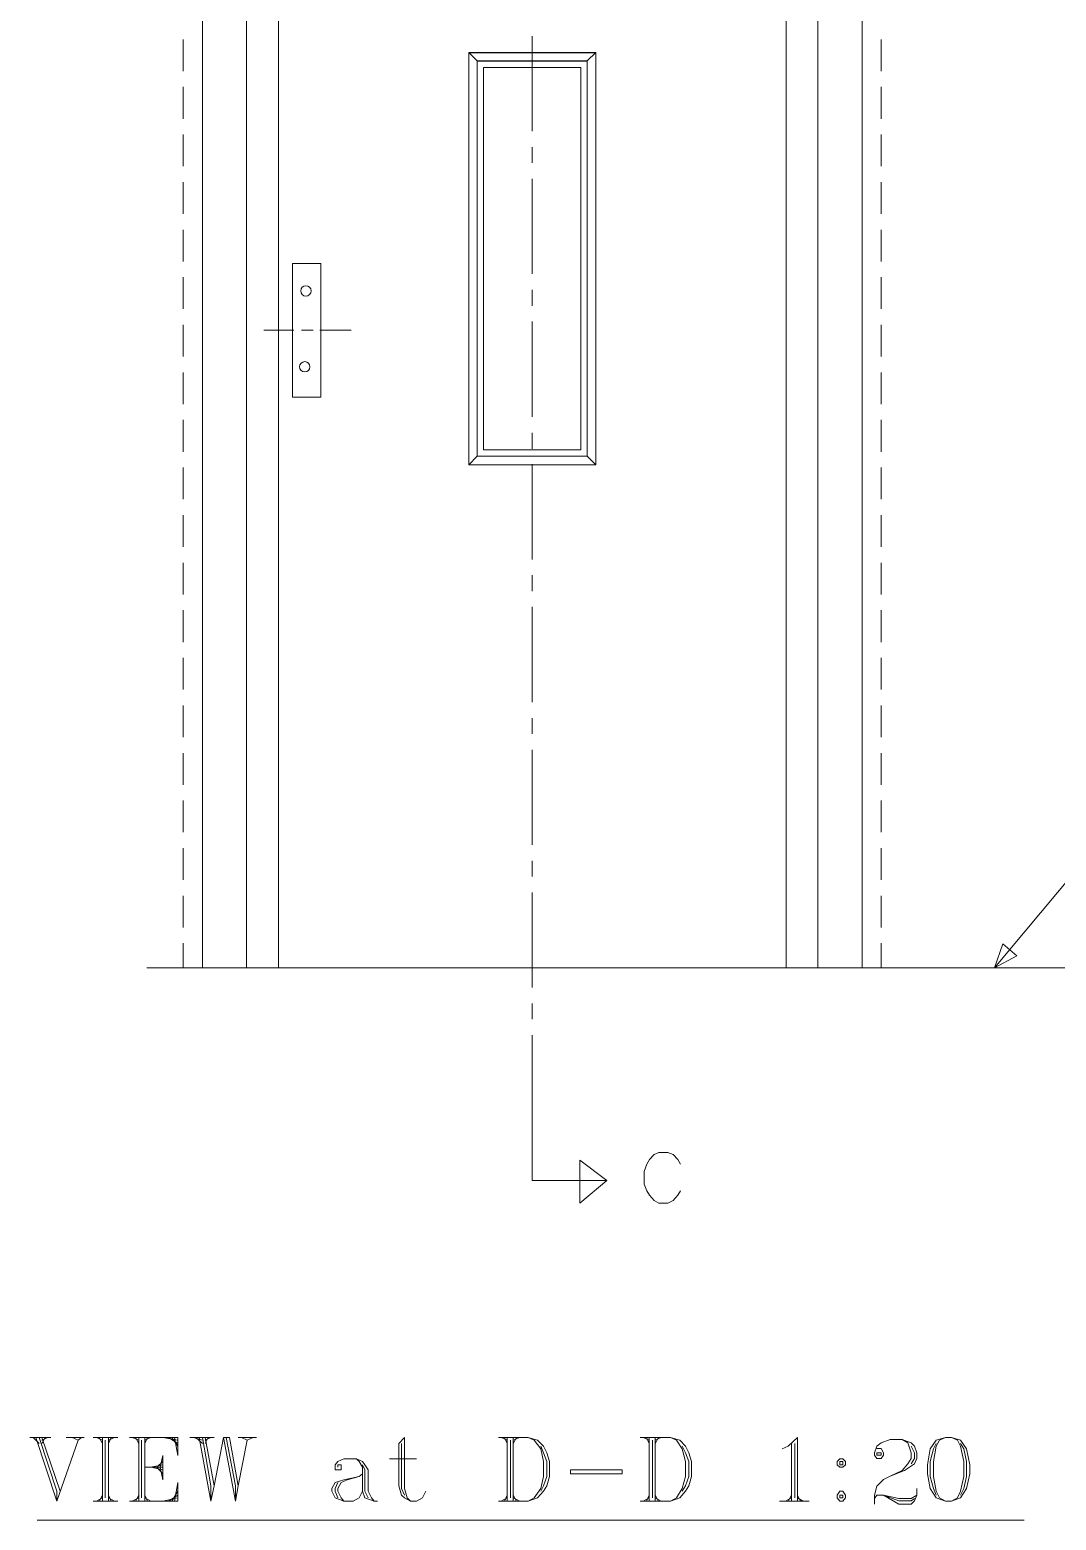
# Model space of a CAD drawing. Header units: inches. Extents: x 21 to 9510, y 4543 to 8390.
# Drawn here: x 6277 to 7894, y 4543 to 6892 of the extents above; entities that cross this region are included whole.
import ezdxf

# ---------------------------------------------------------------- set-up
doc = ezdxf.new("R2010")
doc.units = ezdxf.units.IN
doc.header["$MEASUREMENT"] = 0

msp = doc.modelspace()

# ---------------------------------------------------------------- linework, layer by layer
at = {"color": 7, "linetype": 'Continuous', "lineweight": 20, "transparency": 33554666}
for p, q in [((6618.289, 7413.753, -137), (6618.289, 5413.335, -137)), ((6618.289, 7413.753, -137), (6618.289, 5413.335, -137)), ((7468.289, 7413.753, -137), (7468.289, 5413.335, -137)), ((7468.289, 7413.753, -137), (7468.289, 5413.335, -137)), ((7518.289, 7413.753, -137), (7518.289, 5413.335, -137)), ((7518.289, 7413.753, -137), (7518.289, 5413.335, -137)), ((6692.898, 6418.065, -137), (6645.507, 6418.065, -137)), ((6692.898, 6418.065, -137), (6645.507, 6418.065, -137)), ((6723.124, 6418.065, -137), (6704.839, 6418.065, -137)), ((6723.124, 6418.065, -137), (6704.839, 6418.065, -137)), ((6733.704, 6418.065, -137), (6783.28, 6418.065, -137)), ((6733.704, 6418.065, -137), (6783.28, 6418.065, -137))]:
    msp.add_line(p, q, dxfattribs=at)
for p, q in [((6968.52, 6855.793, -137), (7168.307, 6855.793, -137)), ((6968.52, 6855.793, -137), (7168.307, 6855.793, -137)), ((6968.52, 6855.793, -137), (7168.307, 6855.793, -137)), ((6968.52, 6855.793, -137), (7168.307, 6855.793, -137)), ((6981.844, 6842.468, -137), (7154.982, 6842.468, -137)), ((6981.844, 6842.468, -137), (7154.982, 6842.468, -137))]:
    msp.add_line(p, q)
at = {"color": 7, "linetype": 'Continuous', "lineweight": 20, "transparency": 33554666, "elevation": -137}
for points in [[(6548.784, 5413.335), (6548.784, 7583.492), (7588.043, 7583.492), (7588.043, 5413.335)], [(6548.784, 5413.335), (6548.784, 7583.492), (7588.043, 7583.492), (7588.043, 5413.335)], [(6668.538, 5413.335), (6668.538, 7413.753), (7468.289, 7413.753), (7468.289, 5413.335)], [(6668.538, 5413.335), (6668.538, 7413.753), (7468.289, 7413.753), (7468.289, 5413.335)], [(6518.585, 6826.436), (6518.585, 6876.421), (6518.585, 6876.421)], [(6518.585, 6826.436), (6518.585, 6876.421), (6518.585, 6876.421)], [(7068.413, 6731.674), (7068.413, 6881.627), (7068.413, 6881.627)], [(7068.413, 6731.674), (7068.413, 6881.627), (7068.413, 6881.627)], [(7618.242, 6876.421), (7618.242, 6826.436), (7618.242, 6826.436)], [(7618.242, 6876.421), (7618.242, 6826.436), (7618.242, 6826.436)], [(6968.52, 6855.793), (6981.844, 6842.468)], [(6968.52, 6855.793), (6981.844, 6842.468)], [(7154.982, 6842.468), (7168.307, 6855.793)], [(7154.982, 6842.468), (7168.307, 6855.793)], [(6518.585, 6751.46), (6518.585, 6801.444), (6518.585, 6801.444)], [(6518.585, 6751.46), (6518.585, 6801.444), (6518.585, 6801.444)], [(7618.242, 6801.444), (7618.242, 6751.46), (7618.242, 6751.46)], [(7618.242, 6801.444), (7618.242, 6751.46), (7618.242, 6751.46)], [(6518.585, 6676.483), (6518.585, 6726.467), (6518.585, 6726.467)], [(6518.585, 6676.483), (6518.585, 6726.467), (6518.585, 6726.467)], [(7618.242, 6726.467), (7618.242, 6676.483), (7618.242, 6676.483)], [(7618.242, 6726.467), (7618.242, 6676.483), (7618.242, 6676.483)], [(7068.413, 6681.69), (7068.413, 6706.682), (7068.413, 6706.682)], [(7068.413, 6681.69), (7068.413, 6706.682), (7068.413, 6706.682)], [(6518.585, 6601.506), (6518.585, 6651.491), (6518.585, 6651.491)], [(6518.585, 6601.506), (6518.585, 6651.491), (6518.585, 6651.491)], [(7068.413, 6506.744), (7068.413, 6656.698), (7068.413, 6656.698)], [(7068.413, 6506.744), (7068.413, 6656.698), (7068.413, 6656.698)], [(7618.242, 6651.491), (7618.242, 6601.506), (7618.242, 6601.506)], [(7618.242, 6651.491), (7618.242, 6601.506), (7618.242, 6601.506)], [(6518.585, 6526.53), (6518.585, 6576.514), (6518.585, 6576.514)], [(6518.585, 6526.53), (6518.585, 6576.514), (6518.585, 6576.514)], [(7618.242, 6576.514), (7618.242, 6526.53), (7618.242, 6526.53)], [(7618.242, 6576.514), (7618.242, 6526.53), (7618.242, 6526.53)], [(6518.585, 6451.553), (6518.585, 6501.538), (6518.585, 6501.538)], [(6518.585, 6451.553), (6518.585, 6501.538), (6518.585, 6501.538)], [(7618.242, 6501.538), (7618.242, 6451.553), (7618.242, 6451.553)], [(7618.242, 6501.538), (7618.242, 6451.553), (7618.242, 6451.553)], [(7068.413, 6456.76), (7068.413, 6481.752), (7068.413, 6481.752)], [(7068.413, 6456.76), (7068.413, 6481.752), (7068.413, 6481.752)], [(6518.585, 6376.577), (6518.585, 6426.561), (6518.585, 6426.561)], [(6518.585, 6376.577), (6518.585, 6426.561), (6518.585, 6426.561)], [(7068.413, 6281.814), (7068.413, 6431.768), (7068.413, 6431.768)], [(7068.413, 6281.814), (7068.413, 6431.768), (7068.413, 6431.768)], [(7618.242, 6426.561), (7618.242, 6376.577), (7618.242, 6376.577)], [(7618.242, 6426.561), (7618.242, 6376.577), (7618.242, 6376.577)], [(6518.585, 6301.6), (6518.585, 6351.584), (6518.585, 6351.584)], [(6518.585, 6301.6), (6518.585, 6351.584), (6518.585, 6351.584)], [(7618.242, 6351.584), (7618.242, 6301.6), (7618.242, 6301.6)], [(7618.242, 6351.584), (7618.242, 6301.6), (7618.242, 6301.6)], [(6518.585, 6226.623), (6518.585, 6276.608), (6518.585, 6276.608)], [(6518.585, 6226.623), (6518.585, 6276.608), (6518.585, 6276.608)], [(7618.242, 6276.608), (7618.242, 6226.623), (7618.242, 6226.623)], [(7618.242, 6276.608), (7618.242, 6226.623), (7618.242, 6226.623)], [(7068.413, 6231.338), (7068.413, 6256.33), (7068.413, 6256.33)], [(7068.413, 6231.338), (7068.413, 6256.33), (7068.413, 6256.33)], [(6518.585, 6151.647), (6518.585, 6201.631), (6518.585, 6201.631)], [(6518.585, 6151.647), (6518.585, 6201.631), (6518.585, 6201.631)], [(6968.52, 6206.042), (6981.844, 6219.367)], [(6968.52, 6206.042), (6981.844, 6219.367)], [(7068.413, 6056.884), (7068.413, 6206.838), (7068.413, 6206.838)], [(7068.413, 6056.884), (7068.413, 6206.838), (7068.413, 6206.838)], [(7168.307, 6206.042), (7154.982, 6219.367)], [(7168.307, 6206.042), (7154.982, 6219.367)], [(7618.242, 6201.631), (7618.242, 6151.647), (7618.242, 6151.647)], [(7618.242, 6201.631), (7618.242, 6151.647), (7618.242, 6151.647)], [(6518.585, 6076.67), (6518.585, 6126.654), (6518.585, 6126.654)], [(6518.585, 6076.67), (6518.585, 6126.654), (6518.585, 6126.654)], [(7618.242, 6126.654), (7618.242, 6076.67), (7618.242, 6076.67)], [(7618.242, 6126.654), (7618.242, 6076.67), (7618.242, 6076.67)], [(6518.585, 6001.693), (6518.585, 6051.678), (6518.585, 6051.678)], [(6518.585, 6001.693), (6518.585, 6051.678), (6518.585, 6051.678)], [(7618.242, 6051.678), (7618.242, 6001.693), (7618.242, 6001.693)], [(7618.242, 6051.678), (7618.242, 6001.693), (7618.242, 6001.693)], [(7068.413, 6006.9), (7068.413, 6031.892), (7068.413, 6031.892)], [(7068.413, 6006.9), (7068.413, 6031.892), (7068.413, 6031.892)], [(6518.585, 5926.717), (6518.585, 5976.701), (6518.585, 5976.701)], [(6518.585, 5926.717), (6518.585, 5976.701), (6518.585, 5976.701)], [(7068.413, 5831.955), (7068.413, 5981.908), (7068.413, 5981.908)], [(7068.413, 5831.955), (7068.413, 5981.908), (7068.413, 5981.908)], [(7618.242, 5976.701), (7618.242, 5926.717), (7618.242, 5926.717)], [(7618.242, 5976.701), (7618.242, 5926.717), (7618.242, 5926.717)], [(6518.585, 5851.74), (6518.585, 5901.725), (6518.585, 5901.725)], [(6518.585, 5851.74), (6518.585, 5901.725), (6518.585, 5901.725)], [(7618.242, 5901.725), (7618.242, 5851.74), (7618.242, 5851.74)], [(7618.242, 5901.725), (7618.242, 5851.74), (7618.242, 5851.74)], [(6518.585, 5776.763), (6518.585, 5826.748), (6518.585, 5826.748)], [(6518.585, 5776.763), (6518.585, 5826.748), (6518.585, 5826.748)], [(7618.242, 5826.748), (7618.242, 5776.763), (7618.242, 5776.763)], [(7618.242, 5826.748), (7618.242, 5776.763), (7618.242, 5776.763)], [(7068.413, 5781.97), (7068.413, 5806.962), (7068.413, 5806.962)], [(7068.413, 5781.97), (7068.413, 5806.962), (7068.413, 5806.962)], [(7068.413, 5607.025), (7068.413, 5756.978), (7068.413, 5756.978)], [(7068.413, 5607.025), (7068.413, 5756.978), (7068.413, 5756.978)], [(6518.585, 5701.787), (6518.585, 5751.771), (6518.585, 5751.771)], [(6518.585, 5701.787), (6518.585, 5751.771), (6518.585, 5751.771)], [(7618.242, 5751.771), (7618.242, 5701.787), (7618.242, 5701.787)], [(7618.242, 5751.771), (7618.242, 5701.787), (7618.242, 5701.787)], [(6518.585, 5626.81), (6518.585, 5676.795), (6518.585, 5676.795)], [(6518.585, 5626.81), (6518.585, 5676.795), (6518.585, 5676.795)], [(7618.242, 5676.795), (7618.242, 5626.81), (7618.242, 5626.81)], [(7618.242, 5676.795), (7618.242, 5626.81), (7618.242, 5626.81)], [(7968.133, 5618.479), (7796.311, 5413.335), (7831.717, 5432.079), (7809.849, 5450.823), (7796.311, 5413.335)], [(7968.133, 5618.479), (7796.311, 5413.335), (7831.717, 5432.079), (7809.849, 5450.823), (7796.311, 5413.335)], [(6518.585, 5551.834), (6518.585, 5601.818), (6518.585, 5601.818)], [(6518.585, 5551.834), (6518.585, 5601.818), (6518.585, 5601.818)], [(7618.242, 5601.818), (7618.242, 5551.834), (7618.242, 5551.834)], [(7618.242, 5601.818), (7618.242, 5551.834), (7618.242, 5551.834)], [(7068.413, 5557.04), (7068.413, 5582.032), (7068.413, 5582.032)], [(7068.413, 5557.04), (7068.413, 5582.032), (7068.413, 5582.032)], [(6518.585, 5476.857), (6518.585, 5526.841), (6518.585, 5526.841)], [(6518.585, 5476.857), (6518.585, 5526.841), (6518.585, 5526.841)], [(7068.413, 5382.095), (7068.413, 5532.048), (7068.413, 5532.048)], [(7068.413, 5382.095), (7068.413, 5532.048), (7068.413, 5532.048)], [(7618.242, 5526.841), (7618.242, 5476.857), (7618.242, 5476.857)], [(7618.242, 5526.841), (7618.242, 5476.857), (7618.242, 5476.857)], [(6518.585, 5413.335), (6518.585, 5451.865), (6518.585, 5451.865)], [(6518.585, 5413.335), (6518.585, 5451.865), (6518.585, 5451.865)], [(7618.242, 5451.865), (7618.242, 5413.335), (7618.242, 5413.335)], [(7618.242, 5451.865), (7618.242, 5413.335), (7618.242, 5413.335)], [(6461.311, 5413.335), (8778.297, 5413.335), (8778.297, 5413.335)], [(6461.311, 5413.335), (8778.297, 5413.335), (8778.297, 5413.335)], [(7068.413, 5332.11), (7068.413, 5357.103), (7068.413, 5357.103)], [(7068.413, 5332.11), (7068.413, 5357.103), (7068.413, 5357.103)], [(7068.413, 5205.067), (7068.413, 5307.118), (7068.413, 5307.118)], [(7068.413, 5205.067), (7068.413, 5307.118), (7068.413, 5307.118)], [(7301.962, 5103.713), (7297.797, 5111.002), (7290.508, 5119.333), (7282.177, 5122.457), (7267.598, 5122.457), (7260.309, 5119.333), (7253.019, 5111.002), (7248.854, 5103.713), (7244.689, 5092.258), (7244.689, 5072.473), (7248.854, 5062.059), (7253.019, 5054.77), (7260.309, 5046.439), (7267.598, 5042.274), (7282.177, 5042.274), (7290.508, 5046.439), (7297.797, 5054.77), (7301.962, 5062.059)], [(7301.962, 5103.713), (7297.797, 5111.002), (7290.508, 5119.333), (7282.177, 5122.457), (7267.598, 5122.457), (7260.309, 5119.333), (7253.019, 5111.002), (7248.854, 5103.713), (7244.689, 5092.258), (7244.689, 5072.473), (7248.854, 5062.059), (7253.019, 5054.77), (7260.309, 5046.439), (7267.598, 5042.274), (7282.177, 5042.274), (7290.508, 5046.439), (7297.797, 5054.77), (7301.962, 5062.059)], [(7143.39, 5110.305), (7186.085, 5078.023), (7143.39, 5042.617)], [(7143.39, 5110.305), (7143.39, 5042.617), (7143.39, 5042.617)], [(7143.39, 5110.305), (7186.085, 5078.023), (7143.39, 5042.617)], [(7143.39, 5110.305), (7143.39, 5042.617), (7143.39, 5042.617)], [(7068.413, 5078.023), (7186.085, 5078.023), (7186.085, 5078.023)], [(7068.413, 5078.023), (7186.085, 5078.023), (7186.085, 5078.023)], [(6276.993, 4672.941), (6310.316, 4672.941), (6310.316, 4672.941)], [(6276.993, 4672.941), (6310.316, 4672.941), (6310.316, 4672.941)], [(6282.2, 4672.941), (6291.572, 4663.569), (6291.572, 4663.569)], [(6282.2, 4672.941), (6291.572, 4663.569), (6291.572, 4663.569)], [(6286.365, 4672.941), (6319.688, 4572.972), (6319.688, 4588.592), (6291.572, 4672.941)], [(6286.365, 4672.941), (6319.688, 4572.972), (6319.688, 4588.592), (6291.572, 4672.941)], [(6295.738, 4672.941), (6324.895, 4588.592), (6324.895, 4588.592)], [(6300.944, 4672.941), (6295.738, 4663.569), (6295.738, 4663.569)], [(6305.11, 4672.941), (6295.738, 4668.775), (6295.738, 4668.775)], [(6295.738, 4672.941), (6324.895, 4588.592), (6324.895, 4588.592)], [(6300.944, 4672.941), (6295.738, 4663.569), (6295.738, 4663.569)], [(6305.11, 4672.941), (6295.738, 4668.775), (6295.738, 4668.775)], [(6353.011, 4668.775), (6319.688, 4572.972), (6319.688, 4572.972)], [(6353.011, 4668.775), (6319.688, 4572.972), (6319.688, 4572.972)], [(6334.267, 4672.941), (6362.383, 4672.941), (6362.383, 4672.941)], [(6334.267, 4672.941), (6362.383, 4672.941), (6362.383, 4672.941)], [(6343.639, 4672.941), (6353.011, 4668.775), (6358.218, 4672.941)], [(6343.639, 4672.941), (6353.011, 4668.775), (6358.218, 4672.941)], [(6376.962, 4672.941), (6415.492, 4672.941), (6415.492, 4672.941)], [(6376.962, 4672.941), (6415.492, 4672.941), (6415.492, 4672.941)], [(6382.169, 4672.941), (6391.541, 4668.775), (6391.541, 4668.775)], [(6382.169, 4672.941), (6391.541, 4668.775), (6391.541, 4668.775)], [(6386.334, 4672.941), (6391.541, 4663.569), (6391.541, 4663.569)], [(6386.334, 4672.941), (6391.541, 4663.569), (6391.541, 4663.569)], [(6391.541, 4672.941), (6391.541, 4572.972), (6391.541, 4572.972)], [(6391.541, 4672.941), (6391.541, 4572.972), (6391.541, 4572.972)], [(6395.706, 4668.775), (6395.706, 4578.179), (6395.706, 4578.179)], [(6395.706, 4668.775), (6395.706, 4578.179), (6395.706, 4578.179)], [(6400.913, 4672.941), (6400.913, 4572.972), (6400.913, 4572.972)], [(6405.078, 4672.941), (6400.913, 4663.569), (6400.913, 4663.569)], [(6410.285, 4672.941), (6400.913, 4668.775), (6400.913, 4668.775)], [(6400.913, 4672.941), (6400.913, 4572.972), (6400.913, 4572.972)], [(6405.078, 4672.941), (6400.913, 4663.569), (6400.913, 4663.569)], [(6410.285, 4672.941), (6400.913, 4668.775), (6400.913, 4668.775)], [(6434.236, 4672.941), (6510.254, 4672.941), (6510.254, 4644.825)], [(6434.236, 4672.941), (6510.254, 4672.941), (6510.254, 4644.825)], [(6438.401, 4672.941), (6448.815, 4668.775), (6448.815, 4668.775)], [(6438.401, 4672.941), (6448.815, 4668.775), (6448.815, 4668.775)], [(6443.608, 4672.941), (6448.815, 4663.569), (6448.815, 4663.569)], [(6443.608, 4672.941), (6448.815, 4663.569), (6448.815, 4663.569)], [(6448.815, 4672.941), (6448.815, 4572.972), (6448.815, 4572.972)], [(6448.815, 4672.941), (6448.815, 4572.972), (6448.815, 4572.972)], [(6452.98, 4668.775), (6452.98, 4578.179), (6452.98, 4578.179)], [(6452.98, 4668.775), (6452.98, 4578.179), (6452.98, 4578.179)], [(6458.187, 4672.941), (6458.187, 4572.972), (6458.187, 4572.972)], [(6462.352, 4672.941), (6458.187, 4663.569), (6458.187, 4663.569)], [(6467.559, 4672.941), (6458.187, 4668.775), (6458.187, 4668.775)], [(6458.187, 4672.941), (6458.187, 4572.972), (6458.187, 4572.972)], [(6462.352, 4672.941), (6458.187, 4663.569), (6458.187, 4663.569)], [(6467.559, 4672.941), (6458.187, 4668.775), (6458.187, 4668.775)], [(6486.303, 4672.941), (6510.254, 4668.775), (6510.254, 4668.775)], [(6486.303, 4672.941), (6510.254, 4668.775), (6510.254, 4668.775)], [(6495.675, 4672.941), (6510.254, 4663.569), (6510.254, 4663.569)], [(6495.675, 4672.941), (6510.254, 4663.569), (6510.254, 4663.569)], [(6500.882, 4672.941), (6510.254, 4659.403), (6510.254, 4659.403)], [(6500.882, 4672.941), (6510.254, 4659.403), (6510.254, 4659.403)], [(6505.047, 4672.941), (6510.254, 4644.825), (6510.254, 4644.825)], [(6505.047, 4672.941), (6510.254, 4644.825), (6510.254, 4644.825)], [(6528.998, 4672.941), (6567.528, 4672.941), (6567.528, 4672.941)], [(6528.998, 4672.941), (6567.528, 4672.941), (6567.528, 4672.941)], [(6534.205, 4672.941), (6548.784, 4668.775), (6548.784, 4668.775)], [(6534.205, 4672.941), (6548.784, 4668.775), (6548.784, 4668.775)], [(6538.37, 4672.941), (6548.784, 4663.569), (6548.784, 4663.569)], [(6538.37, 4672.941), (6548.784, 4663.569), (6548.784, 4663.569)], [(6543.577, 4672.941), (6562.321, 4572.972), (6562.321, 4596.923), (6548.784, 4672.941)], [(6543.577, 4672.941), (6562.321, 4572.972), (6562.321, 4596.923), (6548.784, 4672.941)], [(6552.949, 4672.941), (6567.528, 4596.923), (6582.107, 4672.941)], [(6558.156, 4672.941), (6552.949, 4663.569), (6552.949, 4663.569)], [(6562.321, 4672.941), (6552.949, 4668.775), (6552.949, 4668.775)], [(6552.949, 4672.941), (6567.528, 4596.923), (6582.107, 4672.941)], [(6558.156, 4672.941), (6552.949, 4663.569), (6552.949, 4663.569)], [(6562.321, 4672.941), (6552.949, 4668.775), (6552.949, 4668.775)], [(6582.107, 4672.941), (6600.851, 4572.972), (6600.851, 4596.923), (6586.272, 4672.941)], [(6582.107, 4672.941), (6591.479, 4672.941), (6591.479, 4672.941)], [(6582.107, 4672.941), (6600.851, 4572.972), (6600.851, 4596.923), (6586.272, 4672.941)], [(6582.107, 4672.941), (6591.479, 4672.941), (6591.479, 4672.941)], [(6591.479, 4672.941), (6605.016, 4596.923), (6619.595, 4668.775)], [(6591.479, 4672.941), (6605.016, 4596.923), (6619.595, 4668.775)], [(6605.016, 4672.941), (6634.174, 4672.941), (6634.174, 4672.941)], [(6605.016, 4672.941), (6634.174, 4672.941), (6634.174, 4672.941)], [(6610.223, 4672.941), (6619.595, 4668.775), (6628.967, 4672.941)], [(6610.223, 4672.941), (6619.595, 4668.775), (6628.967, 4672.941)], [(6858.062, 4663.569), (6867.434, 4672.941), (6867.434, 4592.757), (6871.6, 4578.179), (6876.806, 4572.972)], [(6858.062, 4663.569), (6867.434, 4672.941), (6867.434, 4592.757), (6871.6, 4578.179), (6876.806, 4572.972)], [(6858.062, 4663.569), (6858.062, 4596.923), (6862.228, 4582.344), (6867.434, 4578.179), (6876.806, 4572.972), (6886.178, 4572.972), (6895.551, 4578.179), (6900.757, 4588.592)], [(6858.062, 4663.569), (6858.062, 4596.923), (6862.228, 4582.344), (6867.434, 4578.179), (6876.806, 4572.972), (6886.178, 4572.972), (6895.551, 4578.179), (6900.757, 4588.592)], [(6862.228, 4663.569), (6862.228, 4592.757), (6867.434, 4582.344)], [(6862.228, 4663.569), (6862.228, 4592.757), (6867.434, 4582.344)], [(7015.305, 4672.941), (7062.165, 4672.941), (7076.744, 4668.775), (7086.116, 4659.403), (7091.323, 4648.99), (7095.488, 4635.453), (7095.488, 4611.502), (7091.323, 4596.923), (7086.116, 4588.592), (7076.744, 4578.179), (7062.165, 4572.972), (7015.305, 4572.972)], [(7015.305, 4672.941), (7062.165, 4672.941), (7076.744, 4668.775), (7086.116, 4659.403), (7091.323, 4648.99), (7095.488, 4635.453), (7095.488, 4611.502), (7091.323, 4596.923), (7086.116, 4588.592), (7076.744, 4578.179), (7062.165, 4572.972), (7015.305, 4572.972)], [(7019.47, 4672.941), (7028.842, 4668.775), (7028.842, 4668.775)], [(7019.47, 4672.941), (7028.842, 4668.775), (7028.842, 4668.775)], [(7024.677, 4672.941), (7028.842, 4663.569), (7028.842, 4663.569)], [(7024.677, 4672.941), (7028.842, 4663.569), (7028.842, 4663.569)], [(7028.842, 4672.941), (7028.842, 4572.972), (7028.842, 4572.972)], [(7028.842, 4672.941), (7028.842, 4572.972), (7028.842, 4572.972)], [(7034.049, 4668.775), (7034.049, 4578.179), (7034.049, 4578.179)], [(7034.049, 4668.775), (7034.049, 4578.179), (7034.049, 4578.179)], [(7038.214, 4672.941), (7038.214, 4572.972), (7038.214, 4572.972)], [(7043.421, 4672.941), (7038.214, 4663.569), (7038.214, 4663.569)], [(7048.628, 4672.941), (7038.214, 4668.775), (7038.214, 4668.775)], [(7038.214, 4672.941), (7038.214, 4572.972), (7038.214, 4572.972)], [(7043.421, 4672.941), (7038.214, 4663.569), (7038.214, 4663.569)], [(7048.628, 4672.941), (7038.214, 4668.775), (7038.214, 4668.775)], [(7062.165, 4672.941), (7071.537, 4668.775), (7081.951, 4655.238), (7086.116, 4635.453), (7086.116, 4611.502), (7081.951, 4592.757), (7071.537, 4578.179), (7062.165, 4572.972)], [(7062.165, 4672.941), (7071.537, 4668.775), (7081.951, 4655.238), (7086.116, 4635.453), (7086.116, 4611.502), (7081.951, 4592.757), (7071.537, 4578.179), (7062.165, 4572.972)], [(7081.951, 4659.403), (7086.116, 4648.99), (7091.323, 4635.453), (7091.323, 4611.502), (7086.116, 4596.923), (7081.951, 4588.592)], [(7081.951, 4659.403), (7086.116, 4648.99), (7091.323, 4635.453), (7091.323, 4611.502), (7086.116, 4596.923), (7081.951, 4588.592)], [(7238.152, 4672.941), (7286.054, 4672.941), (7300.633, 4668.775), (7310.005, 4659.403), (7315.211, 4648.99), (7319.377, 4635.453), (7319.377, 4611.502), (7315.211, 4596.923), (7310.005, 4588.592), (7300.633, 4578.179), (7286.054, 4572.972), (7238.152, 4572.972)], [(7238.152, 4672.941), (7286.054, 4672.941), (7300.633, 4668.775), (7310.005, 4659.403), (7315.211, 4648.99), (7319.377, 4635.453), (7319.377, 4611.502), (7315.211, 4596.923), (7310.005, 4588.592), (7300.633, 4578.179), (7286.054, 4572.972), (7238.152, 4572.972)], [(7243.359, 4672.941), (7252.731, 4668.775), (7252.731, 4668.775)], [(7243.359, 4672.941), (7252.731, 4668.775), (7252.731, 4668.775)], [(7248.566, 4672.941), (7252.731, 4663.569), (7252.731, 4663.569)], [(7248.566, 4672.941), (7252.731, 4663.569), (7252.731, 4663.569)], [(7252.731, 4672.941), (7252.731, 4572.972), (7252.731, 4572.972)], [(7252.731, 4672.941), (7252.731, 4572.972), (7252.731, 4572.972)], [(7257.938, 4668.775), (7257.938, 4578.179), (7257.938, 4578.179)], [(7257.938, 4668.775), (7257.938, 4578.179), (7257.938, 4578.179)], [(7262.103, 4672.941), (7262.103, 4572.972), (7262.103, 4572.972)], [(7267.31, 4672.941), (7262.103, 4663.569), (7262.103, 4663.569)], [(7271.475, 4672.941), (7262.103, 4668.775), (7262.103, 4668.775)], [(7262.103, 4672.941), (7262.103, 4572.972), (7262.103, 4572.972)], [(7267.31, 4672.941), (7262.103, 4663.569), (7262.103, 4663.569)], [(7271.475, 4672.941), (7262.103, 4668.775), (7262.103, 4668.775)], [(7286.054, 4672.941), (7295.426, 4668.775), (7304.798, 4655.238), (7310.005, 4635.453), (7310.005, 4611.502), (7304.798, 4592.757), (7295.426, 4578.179), (7286.054, 4572.972)], [(7286.054, 4672.941), (7295.426, 4668.775), (7304.798, 4655.238), (7310.005, 4635.453), (7310.005, 4611.502), (7304.798, 4592.757), (7295.426, 4578.179), (7286.054, 4572.972)], [(7304.798, 4659.403), (7310.005, 4648.99), (7315.211, 4635.453), (7315.211, 4611.502), (7310.005, 4596.923), (7304.798, 4588.592)], [(7304.798, 4659.403), (7310.005, 4648.99), (7315.211, 4635.453), (7315.211, 4611.502), (7310.005, 4596.923), (7304.798, 4588.592)], [(7485.992, 4572.972), (7485.992, 4672.941), (7471.413, 4659.403), (7462.041, 4655.238)], [(7485.992, 4572.972), (7485.992, 4672.941), (7471.413, 4659.403), (7462.041, 4655.238)], [(7476.619, 4663.569), (7476.619, 4572.972), (7476.619, 4572.972)], [(7476.619, 4663.569), (7476.619, 4572.972), (7476.619, 4572.972)], [(7481.826, 4663.569), (7481.826, 4578.179), (7481.826, 4578.179)], [(7481.826, 4663.569), (7481.826, 4578.179), (7481.826, 4578.179)], [(7610.96, 4655.859), (7617.968, 4655.859), (7621.471, 4648.852), (7621.471, 4645.348), (7617.968, 4640.093), (7610.96, 4640.093), (7607.457, 4645.348), (7607.457, 4648.852), (7610.96, 4659.363), (7617.968, 4664.618), (7631.982, 4669.873), (7651.251, 4669.873), (7665.266, 4664.618), (7670.521, 4659.363), (7674.025, 4648.852), (7674.025, 4640.093), (7670.521, 4631.334), (7654.755, 4620.823), (7631.982, 4612.064), (7621.471, 4606.809), (7610.96, 4596.298), (7607.457, 4582.284), (7607.457, 4568.27)], [(7610.96, 4655.859), (7617.968, 4655.859), (7621.471, 4648.852), (7621.471, 4645.348), (7617.968, 4640.093), (7610.96, 4640.093), (7607.457, 4645.348), (7607.457, 4648.852), (7610.96, 4659.363), (7617.968, 4664.618), (7631.982, 4669.873), (7651.251, 4669.873), (7665.266, 4664.618), (7670.521, 4659.363), (7674.025, 4648.852), (7674.025, 4640.093), (7670.521, 4631.334), (7654.755, 4620.823), (7631.982, 4612.064), (7621.471, 4606.809), (7610.96, 4596.298), (7607.457, 4582.284), (7607.457, 4568.27)], [(7651.251, 4669.873), (7660.01, 4664.618), (7665.266, 4648.852), (7665.266, 4640.093), (7660.01, 4631.334), (7651.251, 4620.823), (7631.982, 4612.064)], [(7651.251, 4669.873), (7660.01, 4664.618), (7665.266, 4648.852), (7665.266, 4640.093), (7660.01, 4631.334), (7651.251, 4620.823), (7631.982, 4612.064)], [(7665.266, 4659.363), (7670.521, 4648.852), (7670.521, 4640.093), (7665.266, 4631.334)], [(7665.266, 4659.363), (7670.521, 4648.852), (7670.521, 4640.093), (7665.266, 4631.334)], [(7704.673, 4663.569), (7700.508, 4655.238), (7695.301, 4635.453), (7695.301, 4611.502), (7700.508, 4592.757), (7704.673, 4582.344)], [(7704.673, 4663.569), (7700.508, 4655.238), (7695.301, 4635.453), (7695.301, 4611.502), (7700.508, 4592.757), (7704.673, 4582.344)], [(7719.252, 4672.941), (7709.88, 4668.775), (7704.673, 4659.403), (7700.508, 4635.453), (7700.508, 4611.502), (7704.673, 4588.592), (7709.88, 4578.179), (7719.252, 4572.972)], [(7719.252, 4672.941), (7709.88, 4668.775), (7704.673, 4659.403), (7700.508, 4635.453), (7700.508, 4611.502), (7704.673, 4588.592), (7709.88, 4578.179), (7719.252, 4572.972)], [(7728.624, 4572.972), (7737.996, 4578.179), (7743.203, 4588.592), (7748.41, 4611.502), (7748.41, 4635.453), (7743.203, 4659.403), (7737.996, 4668.775), (7728.624, 4672.941)], [(7728.624, 4572.972), (7737.996, 4578.179), (7743.203, 4588.592), (7748.41, 4611.502), (7748.41, 4635.453), (7743.203, 4659.403), (7737.996, 4668.775), (7728.624, 4672.941)], [(7743.203, 4582.344), (7748.41, 4592.757), (7752.575, 4611.502), (7752.575, 4635.453), (7748.41, 4655.238), (7743.203, 4663.569)], [(7743.203, 4582.344), (7748.41, 4592.757), (7752.575, 4611.502), (7752.575, 4635.453), (7748.41, 4655.238), (7743.203, 4663.569)], [(6486.303, 4630.246), (6467.559, 4626.08), (6486.303, 4621.915)], [(6486.303, 4630.246), (6467.559, 4626.08), (6486.303, 4621.915)], [(6486.303, 4635.453), (6476.931, 4626.08), (6486.303, 4615.667)], [(6486.303, 4635.453), (6476.931, 4626.08), (6486.303, 4615.667)], [(6486.303, 4644.825), (6482.138, 4626.08), (6486.303, 4606.295)], [(6486.303, 4644.825), (6482.138, 4626.08), (6486.303, 4606.295)], [(6486.303, 4644.825), (6486.303, 4606.295), (6486.303, 4606.295)], [(6486.303, 4644.825), (6486.303, 4606.295), (6486.303, 4606.295)], [(6762.259, 4626.08), (6762.259, 4630.246), (6767.465, 4630.246), (6767.465, 4621.915), (6758.093, 4621.915), (6758.093, 4630.246), (6762.259, 4635.453), (6771.631, 4639.618), (6791.416, 4639.618), (6800.788, 4635.453), (6804.954, 4630.246), (6810.161, 4621.915), (6810.161, 4588.592), (6815.367, 4578.179), (6819.533, 4572.972)], [(6762.259, 4626.08), (6762.259, 4630.246), (6767.465, 4630.246), (6767.465, 4621.915), (6758.093, 4621.915), (6758.093, 4630.246), (6762.259, 4635.453), (6771.631, 4639.618), (6791.416, 4639.618), (6800.788, 4635.453), (6804.954, 4630.246), (6810.161, 4621.915), (6810.161, 4588.592), (6815.367, 4578.179), (6819.533, 4572.972)], [(6791.416, 4639.618), (6795.582, 4635.453), (6800.788, 4626.08), (6800.788, 4588.592), (6804.954, 4578.179), (6819.533, 4572.972), (6824.739, 4572.972)], [(6791.416, 4639.618), (6795.582, 4635.453), (6800.788, 4626.08), (6800.788, 4588.592), (6804.954, 4578.179), (6819.533, 4572.972), (6824.739, 4572.972)], [(6800.788, 4630.246), (6804.954, 4621.915), (6804.954, 4588.592), (6810.161, 4578.179)], [(6800.788, 4630.246), (6804.954, 4621.915), (6804.954, 4588.592), (6810.161, 4578.179)], [(6843.483, 4639.618), (6886.178, 4639.618), (6886.178, 4639.618)], [(6843.483, 4639.618), (6886.178, 4639.618), (6886.178, 4639.618)], [(6458.187, 4626.08), (6486.303, 4626.08), (6486.303, 4626.08)], [(6458.187, 4626.08), (6486.303, 4626.08), (6486.303, 4626.08)], [(6800.788, 4615.667), (6795.582, 4611.502), (6771.631, 4606.295), (6758.093, 4602.13), (6752.887, 4592.757), (6752.887, 4588.592), (6758.093, 4578.179), (6771.631, 4572.972), (6786.21, 4572.972), (6795.582, 4578.179), (6800.788, 4588.592)], [(6800.788, 4615.667), (6795.582, 4611.502), (6771.631, 4606.295), (6758.093, 4602.13), (6752.887, 4592.757), (6752.887, 4588.592), (6758.093, 4578.179), (6771.631, 4572.972), (6786.21, 4572.972), (6795.582, 4578.179), (6800.788, 4588.592)], [(6795.582, 4611.502), (6776.838, 4606.295), (6767.465, 4602.13), (6762.259, 4592.757), (6762.259, 4588.592), (6767.465, 4578.179), (6771.631, 4572.972)], [(6795.582, 4611.502), (6776.838, 4606.295), (6767.465, 4602.13), (6762.259, 4592.757), (6762.259, 4588.592), (6767.465, 4578.179), (6771.631, 4572.972)], [(6391.541, 4582.344), (6386.334, 4572.972), (6386.334, 4572.972)], [(6391.541, 4582.344), (6386.334, 4572.972), (6386.334, 4572.972)], [(6400.913, 4582.344), (6405.078, 4572.972), (6405.078, 4572.972)], [(6400.913, 4582.344), (6405.078, 4572.972), (6405.078, 4572.972)], [(6434.236, 4572.972), (6510.254, 4572.972), (6510.254, 4602.13)], [(6434.236, 4572.972), (6510.254, 4572.972), (6510.254, 4602.13)], [(6448.815, 4582.344), (6443.608, 4572.972), (6443.608, 4572.972)], [(6448.815, 4582.344), (6443.608, 4572.972), (6443.608, 4572.972)], [(6458.187, 4582.344), (6462.352, 4572.972), (6462.352, 4572.972)], [(6458.187, 4582.344), (6462.352, 4572.972), (6462.352, 4572.972)], [(6495.675, 4572.972), (6510.254, 4582.344), (6510.254, 4582.344)], [(6495.675, 4572.972), (6510.254, 4582.344), (6510.254, 4582.344)], [(6500.882, 4572.972), (6510.254, 4588.592), (6510.254, 4588.592)], [(6500.882, 4572.972), (6510.254, 4588.592), (6510.254, 4588.592)], [(6505.047, 4572.972), (6510.254, 4602.13), (6510.254, 4602.13)], [(6505.047, 4572.972), (6510.254, 4602.13), (6510.254, 4602.13)], [(6567.528, 4596.923), (6562.321, 4572.972), (6562.321, 4572.972)], [(6567.528, 4596.923), (6562.321, 4572.972), (6562.321, 4572.972)], [(6605.016, 4596.923), (6600.851, 4572.972), (6600.851, 4572.972)], [(6605.016, 4596.923), (6600.851, 4572.972), (6600.851, 4572.972)], [(6762.259, 4602.13), (6758.093, 4592.757), (6758.093, 4588.592), (6762.259, 4578.179)], [(6762.259, 4602.13), (6758.093, 4592.757), (6758.093, 4588.592), (6762.259, 4578.179)], [(7028.842, 4582.344), (7024.677, 4572.972), (7024.677, 4572.972)], [(7028.842, 4582.344), (7024.677, 4572.972), (7024.677, 4572.972)], [(7038.214, 4582.344), (7043.421, 4572.972), (7043.421, 4572.972)], [(7038.214, 4582.344), (7043.421, 4572.972), (7043.421, 4572.972)], [(7252.731, 4582.344), (7248.566, 4572.972), (7248.566, 4572.972)], [(7252.731, 4582.344), (7248.566, 4572.972), (7248.566, 4572.972)], [(7262.103, 4582.344), (7267.31, 4572.972), (7267.31, 4572.972)], [(7262.103, 4582.344), (7267.31, 4572.972), (7267.31, 4572.972)], [(7476.619, 4582.344), (7471.413, 4572.972), (7471.413, 4572.972)], [(7476.619, 4582.344), (7471.413, 4572.972), (7471.413, 4572.972)], [(7485.992, 4582.344), (7491.198, 4572.972), (7491.198, 4572.972)], [(7485.992, 4582.344), (7491.198, 4572.972), (7491.198, 4572.972)], [(7607.457, 4577.029), (7610.96, 4582.284), (7621.471, 4582.284), (7645.996, 4577.029), (7665.266, 4577.029), (7674.025, 4582.284)], [(7607.457, 4577.029), (7610.96, 4582.284), (7621.471, 4582.284), (7645.996, 4577.029), (7665.266, 4577.029), (7674.025, 4582.284)], [(7674.025, 4592.795), (7674.025, 4582.284), (7670.521, 4573.525), (7665.266, 4568.27), (7645.996, 4568.27), (7621.471, 4582.284), (7645.996, 4573.525), (7665.266, 4573.525), (7670.521, 4577.029)], [(7674.025, 4592.795), (7674.025, 4582.284), (7670.521, 4573.525), (7665.266, 4568.27), (7645.996, 4568.27), (7621.471, 4582.284), (7645.996, 4573.525), (7665.266, 4573.525), (7670.521, 4577.029)], [(6376.962, 4572.972), (6415.492, 4572.972), (6415.492, 4572.972)], [(6376.962, 4572.972), (6415.492, 4572.972), (6415.492, 4572.972)], [(6391.541, 4578.179), (6382.169, 4572.972), (6382.169, 4572.972)], [(6391.541, 4578.179), (6382.169, 4572.972), (6382.169, 4572.972)], [(6400.913, 4578.179), (6410.285, 4572.972), (6410.285, 4572.972)], [(6400.913, 4578.179), (6410.285, 4572.972), (6410.285, 4572.972)], [(6448.815, 4578.179), (6438.401, 4572.972), (6438.401, 4572.972)], [(6448.815, 4578.179), (6438.401, 4572.972), (6438.401, 4572.972)], [(6458.187, 4578.179), (6467.559, 4572.972), (6467.559, 4572.972)], [(6458.187, 4578.179), (6467.559, 4572.972), (6467.559, 4572.972)], [(6486.303, 4572.972), (6510.254, 4578.179), (6510.254, 4578.179)], [(6486.303, 4572.972), (6510.254, 4578.179), (6510.254, 4578.179)], [(7028.842, 4578.179), (7019.47, 4572.972), (7019.47, 4572.972)], [(7028.842, 4578.179), (7019.47, 4572.972), (7019.47, 4572.972)], [(7038.214, 4578.179), (7048.628, 4572.972), (7048.628, 4572.972)], [(7038.214, 4578.179), (7048.628, 4572.972), (7048.628, 4572.972)], [(7252.731, 4578.179), (7243.359, 4572.972), (7243.359, 4572.972)], [(7252.731, 4578.179), (7243.359, 4572.972), (7243.359, 4572.972)], [(7262.103, 4578.179), (7271.475, 4572.972), (7271.475, 4572.972)], [(7262.103, 4578.179), (7271.475, 4572.972), (7271.475, 4572.972)], [(7457.875, 4572.972), (7504.736, 4572.972), (7504.736, 4572.972)], [(7457.875, 4572.972), (7504.736, 4572.972), (7504.736, 4572.972)], [(7476.619, 4578.179), (7467.247, 4572.972), (7467.247, 4572.972)], [(7476.619, 4578.179), (7467.247, 4572.972), (7467.247, 4572.972)], [(7485.992, 4578.179), (7495.364, 4572.972), (7495.364, 4572.972)], [(7485.992, 4578.179), (7495.364, 4572.972), (7495.364, 4572.972)], [(6288.448, 4542.773), (7843.172, 4542.773), (7843.172, 4542.773)], [(6288.448, 4542.773), (7843.172, 4542.773), (7843.172, 4542.773)]]:
    msp.add_lwpolyline(points, dxfattribs=at)
for points in [[(6668.538, 7413.753), (7468.289, 7413.753), (7468.289, 5413.335), (6668.538, 5413.335)], [(6668.538, 7413.753), (7468.289, 7413.753), (7468.289, 5413.335), (6668.538, 5413.335)], [(6968.52, 6855.793), (7168.307, 6855.793), (7168.307, 6206.042), (6968.52, 6206.042)], [(6968.52, 6855.793), (7168.307, 6855.793), (7168.307, 6206.042), (6968.52, 6206.042)], [(6981.844, 6842.468), (7154.982, 6842.468), (7154.982, 6219.367), (6981.844, 6219.367)], [(6981.844, 6842.468), (7154.982, 6842.468), (7154.982, 6219.367), (6981.844, 6219.367)], [(6991.844, 6831.931), (7144.982, 6831.931), (7144.982, 6229.367), (6991.844, 6229.367)], [(6991.844, 6831.931), (7144.982, 6831.931), (7144.982, 6229.367), (6991.844, 6229.367)], [(6735.305, 6523.441), (6690.857, 6523.441), (6690.857, 6312.69), (6735.305, 6312.69)], [(6735.305, 6523.441), (6690.857, 6523.441), (6690.857, 6312.69), (6735.305, 6312.69)], [(7068.413, 5078.023), (7068.413, 5205.067)], [(7068.413, 5078.023), (7068.413, 5205.067)], [(7719.252, 4672.941), (7704.673, 4668.775), (7695.301, 4655.238), (7691.136, 4630.246), (7691.136, 4615.667), (7695.301, 4592.757), (7704.673, 4578.179), (7719.252, 4572.972), (7728.624, 4572.972), (7743.203, 4578.179), (7752.575, 4592.757), (7757.782, 4615.667), (7757.782, 4630.246), (7752.575, 4655.238), (7743.203, 4668.775), (7728.624, 4672.941)], [(7719.252, 4672.941), (7704.673, 4668.775), (7695.301, 4655.238), (7691.136, 4630.246), (7691.136, 4615.667), (7695.301, 4592.757), (7704.673, 4578.179), (7719.252, 4572.972), (7728.624, 4572.972), (7743.203, 4578.179), (7752.575, 4592.757), (7757.782, 4615.667), (7757.782, 4630.246), (7752.575, 4655.238), (7743.203, 4668.775), (7728.624, 4672.941)], [(7552.637, 4639.618), (7548.472, 4635.453), (7548.472, 4630.246), (7552.637, 4626.08), (7557.844, 4626.08), (7562.009, 4630.246), (7562.009, 4635.453), (7557.844, 4639.618)], [(7552.637, 4639.618), (7548.472, 4635.453), (7548.472, 4630.246), (7552.637, 4626.08), (7557.844, 4626.08), (7562.009, 4630.246), (7562.009, 4635.453), (7557.844, 4639.618)], [(7552.637, 4635.453), (7552.637, 4630.246), (7557.844, 4630.246), (7557.844, 4635.453)], [(7552.637, 4635.453), (7552.637, 4630.246), (7557.844, 4630.246), (7557.844, 4635.453)], [(7610.96, 4648.852), (7610.96, 4645.348), (7617.968, 4645.348), (7617.968, 4648.852)], [(7610.96, 4648.852), (7610.96, 4645.348), (7617.968, 4645.348), (7617.968, 4648.852)], [(7210.036, 4615.667), (7128.811, 4615.667), (7128.811, 4621.915), (7210.036, 4621.915)], [(7210.036, 4615.667), (7128.811, 4615.667), (7128.811, 4621.915), (7210.036, 4621.915)], [(7552.637, 4588.592), (7548.472, 4582.344), (7548.472, 4578.179), (7552.637, 4572.972), (7557.844, 4572.972), (7562.009, 4578.179), (7562.009, 4582.344), (7557.844, 4588.592)], [(7552.637, 4588.592), (7548.472, 4582.344), (7548.472, 4578.179), (7552.637, 4572.972), (7557.844, 4572.972), (7562.009, 4578.179), (7562.009, 4582.344), (7557.844, 4588.592)], [(7552.637, 4582.344), (7552.637, 4578.179), (7557.844, 4578.179), (7557.844, 4582.344)], [(7552.637, 4582.344), (7552.637, 4578.179), (7557.844, 4578.179), (7557.844, 4582.344)]]:
    msp.add_lwpolyline(points, close=True, dxfattribs=at)
at = {"color": 7, "linetype": 'Continuous', "lineweight": 20, "transparency": 33554666}
for centre in [(6711.913, 6480.03, -137), (6711.913, 6480.03, -137), (6709.999, 6360.434, -137), (6709.999, 6360.434, -137)]:
    msp.add_circle(centre, 8.178, dxfattribs=at)

doc.saveas('drawing.dxf')
